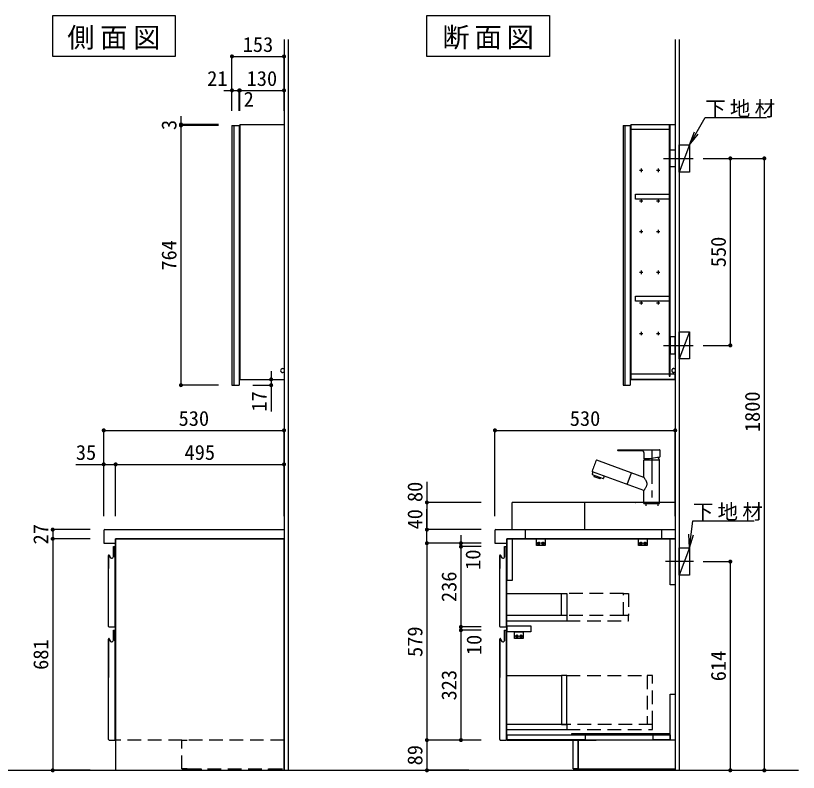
# Model space of a CAD drawing. Units: millimetres on the paper, scale 1:20. Extents: x -205 to 195, y -144 to 138.
# Drawn here: x -38.1 to 76.9, y -32.8 to 78.5 of the extents above; entities that cross this region are included whole.
import ezdxf
from ezdxf.enums import TextEntityAlignment as Align

# ---------------------------------------------------------------- set-up
doc = ezdxf.new("R2010")
doc.units = ezdxf.units.MM
doc.linetypes.add('CHAIN1', pattern=[8, 5, -1, 1, -1])
doc.linetypes.add('DASHED2', pattern=[3, 2, -1])
for name, color, linetype in [('0-1_1', 7, 'Continuous'), ('0-2_2', 4, 'Continuous'), ('0-3_3', 6, 'Continuous')]:
    doc.layers.add(name, color=color, linetype=linetype)
doc.styles.add('ＭＳ ゴシック', font='')
doc.styles.get('ＭＳ ゴシック').set_extended_font_data('MS Gothic')

msp = doc.modelspace()

# ---------------------------------------------------------------- hatches: boundary and pattern name
at = {"layer": '0-2_2'}
for points in [[(-6.05, 72.5, 1), (-6.65, 72.5, 1)], [(1.6, 72.5, 1), (1, 72.5, 1)], [(-6.05, 67.5, 1), (-6.65, 67.5, 1)], [(-5, 67.5, 1), (-5.6, 67.5, 1)], [(-5, 67.5, 1), (-5.6, 67.5, 1)], [(-4.9, 67.5, 1), (-5.5, 67.5, 1)], [(-4.9, 67.5, 1), (-5.5, 67.5, 1)], [(1.6, 67.5, 1), (1, 67.5, 1)], [(-13.55, 62.5, 1), (-14.15, 62.5, 1)], [(-13.55, 62.35, 1), (-14.15, 62.35, 1)], [(-13.55, 62.35, 1), (-14.15, 62.35, 1)], [(67.2, 57.5, 1), (66.6, 57.5, 1)], [(72.2, 57.5, 1), (71.6, 57.5, 1)], [(67.2, 30, 1), (66.6, 30, 1)], [(-13.55, 24.15, 1), (-14.15, 24.15, 1)], [(-0.296, 25, 1), (-0.896, 25, 1)], [(-0.296, 24.15, 1), (-0.896, 24.15, 1)], [(-24.9, 17.5, 1), (-25.5, 17.5, 1)], [(1.6, 17.5, 1), (1, 17.5, 1)], [(32.6, 17.5, 1), (32, 17.5, 1)], [(59.1, 17.5, 1), (58.5, 17.5, 1)], [(-24.9, 12.5, 1), (-25.5, 12.5, 1)], [(-23.15, 12.5, 1), (-23.75, 12.5, 1)], [(-23.15, 12.5, 1), (-23.75, 12.5, 1)], [(1.6, 12.5, 1), (1, 12.5, 1)], [(22.6, 6.9, 1), (22, 6.9, 1)], [(-32.4, 2.9, 1), (-33, 2.9, 1)], [(22.6, 2.9, 1), (22, 2.9, 1)], [(22.6, 2.9, 1), (22, 2.9, 1)], [(-32.4, 1.55, 1), (-33, 1.55, 1)], [(-32.4, 1.55, 1), (-33, 1.55, 1)], [(22.6, 0.9, 1), (22, 0.9, 1)], [(22.6, 0.9, 1), (22, 0.9, 1)], [(27.6, 0.9, 1), (27, 0.9, 1)], [(27.6, 0.4, 1), (27, 0.4, 1)], [(27.6, 0.4, 1), (27, 0.4, 1)], [(67.2, -1.8, 1), (66.6, -1.8, 1)], [(27.6, -11.4, 1), (27, -11.4, 1)], [(27.6, -11.4, 1), (27, -11.4, 1)], [(27.6, -11.9, 1), (27, -11.9, 1)], [(27.6, -11.9, 1), (27, -11.9, 1)], [(22.6, -28.05, 1), (22, -28.05, 1)], [(22.6, -28.05, 1), (22, -28.05, 1)], [(27.6, -28.05, 1), (27, -28.05, 1)], [(-32.4, -32.5, 1), (-33, -32.5, 1)], [(22.6, -32.5, 1), (22, -32.5, 1)], [(67.2, -32.5, 1), (66.6, -32.5, 1)], [(72.2, -32.5, 1), (71.6, -32.5, 1)]]:
    msp.add_hatch(color=132, dxfattribs=at).paths.add_polyline_path(points)

# ---------------------------------------------------------------- linework, layer by layer
at = {"layer": '0-1_1'}
for p, q in [((-6.35, 62.35), (-5.3, 62.35)), ((-5.3, 62.35), (-5.3, 24.15)), ((-5.2, 62.5), (1.3, 62.5)), ((-5.2, 62.5), (-5.2, 25)), ((1.3, 62.5), (1.3, 25.75)), ((51.15, 62.35), (52.2, 62.35)), ((52.2, 62.35), (52.2, 24.15)), ((52.3, 62.5), (52.3, 25)), ((52.3, 62.5), (58.8, 62.5)), ((58.8, 62.5), (58.8, 25.75)), ((1.1, 26.599), (1.3, 26.599)), ((1.3, 25.999), (1.1, 25.999)), ((1.3, 25.999), (1.3, 25)), ((57.9, 25.75), (52.325, 25.75)), ((52.325, 25), (52.325, 25.75)), ((58.8, 25.75), (58.05, 25.75)), ((-5.2, 25), (1.3, 25)), ((58.8, 25), (52.325, 25)), ((-25.05, 2.9), (1.3, 2.9)), ((1.3, 2.9), (1.3, 1.55)), ((32.45, 2.9), (58.8, 2.9)), ((58.8, 2.9), (58.8, 1.55)), ((1.3, 1.55), (-23.45, 1.55)), ((-23.45, 1.55), (-23.45, 0.925)), ((-23.45, 1.55), (1.3, 1.55)), ((-23.45, -28.05), (-23.45, 1.55)), ((1.3, -32.5), (1.3, 1.55)), ((58.8, 1.55), (34.05, 1.55)), ((34.05, 1.55), (34.05, 0.925)), ((34.05, -28.05), (34.05, 1.55)), ((-23.775, -1.034), (-23.77, 0.4)), ((-23.77, 0.4), (-23.573, 0.4)), ((-23.55, 0.36), (-23.573, 0.4)), ((-23.55, -1.15), (-23.55, 0.36)), ((-23.475, 0.9), (-23.45, 0.925)), ((33.725, -1.034), (33.73, 0.4)), ((33.73, 0.4), (33.927, 0.4)), ((33.95, 0.36), (33.927, 0.4)), ((33.95, -1.15), (33.95, 0.36)), ((34.025, 0.9), (34.05, 0.925)), ((-24.49, -0.8), (-24.449, -0.807)), ((-24.49, -0.8), (-24.49, -2.807)), ((-24.49, -11.325), (-24.49, -0.916)), ((-23.55, -1.022), (-23.55, -11.4)), ((33.01, -0.8), (33.051, -0.807)), ((33.01, -0.8), (33.01, -2.807)), ((33.01, -11.325), (33.01, -0.916)), ((33.95, -1.022), (33.95, -11.4)), ((33.95, -6.25), (33.95, -10.5)), ((33.95, -6.475), (42.1, -6.475)), ((42.1, -6.475), (42.85, -6.475)), ((42.1, -9.75), (42.1, -6.475)), ((33.95, -9.75), (33.95, -10.5)), ((42.85, -9.75), (33.95, -9.75)), ((42.85, -9.75), (42.1, -9.75)), ((-24.415, -11.4), (-23.55, -11.4)), ((33.085, -11.4), (33.95, -11.4)), ((33.95, -10.5), (42.85, -10.5)), ((-23.775, -13.334), (-23.77, -11.9)), ((-23.77, -11.9), (-23.573, -11.9)), ((-23.55, -11.94), (-23.573, -11.9)), ((-23.55, -13.45), (-23.55, -11.94)), ((33.725, -13.334), (33.73, -11.9)), ((33.73, -11.9), (33.927, -11.9)), ((33.95, -11.94), (33.927, -11.9)), ((33.95, -13.45), (33.95, -11.94)), ((-24.49, -13.1), (-24.449, -13.107)), ((-24.49, -13.1), (-24.49, -18.831)), ((-24.49, -27.975), (-24.49, -13.216)), ((-23.55, -13.322), (-23.55, -28.05)), ((33.01, -13.1), (33.051, -13.107)), ((33.01, -13.1), (33.01, -18.831)), ((33.01, -27.975), (33.01, -13.216)), ((33.95, -13.322), (33.95, -28.05)), ((33.95, -18.55), (42.1, -18.55)), ((42.85, -18.55), (42.1, -18.55)), ((42.1, -18.55), (42.1, -25.75)), ((33.95, -22.275), (33.95, -26.525)), ((33.95, -25.75), (33.95, -26.5)), ((42.85, -25.75), (33.95, -25.75)), ((42.85, -25.75), (42.85, -26.5)), ((33.95, -26.5), (42.85, -26.5)), ((45.575, -27.275), (45.575, -28.025)), ((55.55, -28.025), (55.55, -27.275)), ((55.55, -27.275), (58.05, -27.275)), ((58.05, -27.275), (58.05, -28.025)), ((-24.415, -28.05), (-23.55, -28.05)), ((33.085, -28.05), (33.95, -28.05)), ((34.05, -28.05), (47.175, -28.05)), ((45.575, -28.025), (34.075, -28.025)), ((43.8, -28.05), (44.55, -28.05)), ((43.8, -32.3), (43.8, -28.05)), ((44.55, -28.05), (44.55, -32.3)), ((52.9, -28.05), (44.9, -28.05)), ((58.8, -28.05), (50.008, -28.05)), ((58.05, -28.025), (55.55, -28.025)), ((58.8, -28.05), (58.8, -32.3)), ((-23.45, -32.5), (1.3, -32.5)), ((44.55, -32.3), (43.8, -32.3)), ((44.55, -32.3), (58.8, -32.3))]:
    msp.add_line(p, q, dxfattribs=at)
for points in [[(-6.35, 62.35), (-6.35, 24.15), (-5.3, 24.15)], [(51.15, 62.35), (51.15, 24.15), (52.2, 24.15)], [(52.3, 25), (58.8, 25), (58.8, 25.75)], [(57.9, 25.75), (57.9, 25.45), (58.05, 25.45), (58.05, 25.75)], [(57.9, 25.75), (57.9, 25.45), (58.05, 25.45)], [(-25.2, 2.75), (-25.2, 0.925), (-25.175, 0.9), (-23.475, 0.9)], [(32.3, 2.75), (32.3, 0.925), (32.325, 0.9), (34.025, 0.9)], [(1.3, 1.55), (-23.45, 1.55), (-23.45, -32.5)], [(34.05, 1.55), (58.8, 1.55), (58.8, -28.05), (47.175, -28.05)], [(-24.352, -0.888), (-24.348, -0.903), (-24.344, -0.919), (-24.291, -1.115)], [(33.148, -0.888), (33.152, -0.903), (33.156, -0.919), (33.209, -1.115)], [(42.85, -6.475), (42.85, -9.75), (42.85, -10.5)], [(-24.352, -13.188), (-24.348, -13.203), (-24.344, -13.219), (-24.291, -13.415)], [(33.148, -13.188), (33.152, -13.203), (33.156, -13.219), (33.209, -13.415)], [(42.1, -25.75), (42.85, -25.75), (42.85, -18.55)], [(34.075, -28.025), (34.075, -27.275), (45.575, -27.275)], [(47.328, -28.05), (44.55, -28.05), (44.55, -32.3), (44.55, -28.05)]]:
    msp.add_lwpolyline(points, dxfattribs=at)
for points in [[(57.925, 62.5), (57.925, 61.75), (52.325, 61.75), (52.325, 62.5)], [(57.925, 62.45), (57.925, 25.45), (58.05, 25.45), (58.05, 62.45)], [(58.8, 58.75), (58.8, 56.25), (58.05, 56.25), (58.05, 58.75)], [(58.8, 28.75), (58.8, 31.25), (58.05, 31.25), (58.05, 28.75)], [(34.075, 1.525), (34.825, 1.525), (34.825, -4.575), (34.075, -4.575)], [(58.8, -5.2), (58.05, -5.2), (58.05, 1.55), (58.8, 1.55)], [(37.575, -11.225), (37.575, -12.125), (34.075, -12.125), (34.075, -11.225)], [(58.05, -21.3), (58.8, -21.3), (58.8, -28.05), (58.05, -28.05)], [(58.05, -27.275), (58.05, -27.15), (43.55, -27.15), (43.55, -27.275)], [(44.475, -32.3), (44.475, -32.5), (43.875, -32.5), (43.875, -32.3)], [(46.6, -32.3), (46.6, -32.5), (46, -32.5), (46, -32.3)], [(57.1, -32.3), (57.1, -32.5), (56.5, -32.5), (56.5, -32.3)]]:
    msp.add_lwpolyline(points, close=True, dxfattribs=at)
for centre, radius, start, end in [((1.1, 26.299), 0.3, 90, 180), ((1.1, 26.299), 0.3, 180, 270), ((-25.05, 2.75), 0.15, 90, 180), ((32.45, 2.75), 0.15, 90, 180), ((-24.458, -0.917), 0.11, 14.99999, 85), ((-24.045, -1.049), 0.255, 195, 269.95995), ((-24.045, -1.034), 0.27, 269.95995, 0.01219), ((33.042, -0.917), 0.11, 14.99999, 85), ((33.455, -1.049), 0.255, 195, 269.95995), ((33.455, -1.034), 0.27, 269.95995, 0.01219), ((-24.415, -11.325), 0.075, 180, 270), ((33.085, -11.325), 0.075, 180, 270), ((-24.458, -13.217), 0.11, 14.99999, 85), ((-24.045, -13.349), 0.255, 195, 269.95995), ((-24.045, -13.334), 0.27, 269.95995, 0.01219), ((33.042, -13.217), 0.11, 14.99999, 85), ((33.455, -13.349), 0.255, 195, 269.95995), ((33.455, -13.334), 0.27, 269.95995, 0.01219), ((-24.415, -27.975), 0.075, 180, 270), ((33.085, -27.975), 0.075, 180, 270)]:
    msp.add_arc(centre, radius, start, end, dxfattribs=at)
at = {"layer": '0-2_2'}
for p, q in [((1.3, 75), (1.3, -32.5)), ((1.9, 75), (1.9, -32.5)), ((58.8, 75), (58.8, -32.5)), ((59.4, 75), (59.4, -32.5)), ((-6.35, 64.5), (-6.35, 72.5)), ((-6.35, 72.5), (1.3, 72.5)), ((1.3, 64.5), (1.3, 72.5)), ((-7.55, 67.5), (-4.1, 67.5)), ((-6.5, 67.5), (-4, 67.5)), ((-6.35, 64.5), (-6.35, 67.5)), ((-5.3, 64.5), (-5.3, 67.5)), ((-5.3, 64.5), (-5.3, 67.5)), ((-5.2, 64.5), (-5.2, 67.5)), ((-5.2, 67.5), (1.3, 67.5)), ((-5.2, 64.5), (-5.2, 67.5)), ((1.3, 64.5), (1.3, 67.5)), ((-13.85, 63.7), (-13.85, 61.15)), ((-8.35, 62.5), (-13.85, 62.5)), ((-8.35, 62.35), (-13.85, 62.35)), ((-8.35, 62.35), (-13.85, 62.35)), ((-13.85, 62.35), (-13.85, 24.15)), ((-6.1, 62.35), (-6.1, 24.15)), ((51.4, 62.35), (51.4, 24.15)), ((60.9, 59.5), (61.611, 61.399)), ((60.9, 59.5), (61.9, 61.232)), ((60.9, 59.5), (62.189, 61.065)), ((60.9, 59.5), (59.4, 55.5)), ((62.9, 57.5), (66.9, 57.5)), ((62.9, 57.5), (71.9, 57.5)), ((66.9, 57.5), (66.9, 30)), ((71.9, 57.5), (71.9, -32.5)), ((1.3, 31.612), (1.3, 31.412)), ((60.9, 32), (59.4, 28)), ((62.9, 30), (66.9, 30)), ((-0.596, 26.2), (-0.596, 20.266)), ((-3.2, 25), (-0.596, 25)), ((-8.35, 24.15), (-13.85, 24.15)), ((-3.3, 24.15), (-0.596, 24.15)), ((-25.2, 4.9), (-25.2, 17.5)), ((-25.2, 17.5), (1.3, 17.5)), ((1.3, 4.9), (1.3, 17.5)), ((32.3, 4.9), (32.3, 17.5)), ((32.3, 17.5), (58.8, 17.5)), ((58.8, 4.9), (58.8, 17.5)), ((-29.299, 12.5), (-23.45, 12.5)), ((-25.2, 4.9), (-25.2, 12.5)), ((-23.45, 4.9), (-23.45, 12.5)), ((-23.45, 12.5), (1.3, 12.5)), ((-23.45, 4.9), (-23.45, 12.5)), ((1.3, 4.9), (1.3, 12.5)), ((22.3, 9.954), (22.3, 2.9)), ((30.3, 6.9), (22.3, 6.9)), ((22.3, 0.9), (22.3, 5.931)), ((-27.2, 2.9), (-32.7, 2.9)), ((-32.7, 2.9), (-32.7, 1.55)), ((30.3, 2.9), (22.3, 2.9)), ((30.3, 2.9), (22.3, 2.9)), ((-27.2, 1.55), (-32.7, 1.55)), ((-27.2, 1.55), (-32.7, 1.55)), ((-32.7, 1.55), (-32.7, -32.5)), ((27.3, 2.1), (27.3, -0.8)), ((39.675, 1.475), (38.425, 1.475)), ((54.675, 1.475), (53.425, 1.475)), ((60.9, 0.2), (60.817, 2.226)), ((60.9, 0.2), (61.148, 2.185)), ((60.9, 0.2), (61.478, 2.143)), ((25.093, 0.9), (22.3, 0.9)), ((28.45, 0.9), (22.3, 0.9)), ((22.3, 0.9), (22.3, -28.05)), ((30.3, 0.9), (27.3, 0.9)), ((30.3, 0.4), (27.3, 0.4)), ((27.3, 0.4), (27.3, -11.4)), ((30.3, 0.4), (27.3, 0.4)), ((60.9, 0.2), (59.4, -3.8)), ((62.9, -1.8), (66.9, -1.8)), ((66.9, -1.8), (66.9, -32.5)), ((27.3, -10.2), (27.3, -13.1)), ((30.3, -11.4), (27.3, -11.4)), ((30.3, -11.4), (27.3, -11.4)), ((30.3, -11.9), (27.3, -11.9)), ((27.3, -11.9), (27.3, -28.05)), ((30.3, -11.9), (27.3, -11.9)), ((36.45, -12.2), (35.2, -12.2)), ((28.45, -28.05), (22.3, -28.05)), ((28.45, -28.05), (22.3, -28.05)), ((22.3, -28.05), (22.3, -32.5)), ((30.3, -28.05), (27.3, -28.05)), ((-199.5, -32.5), (76.9, -32.5)), ((-27.2, -32.5), (-32.7, -32.5)), ((-25.2, -32.5), (1.9, -32.5)), ((28.44, -32.5), (22.3, -32.5)), ((32.3, -32.5), (59.4, -32.5)), ((62.9, -32.5), (66.9, -32.5)), ((62.9, -32.5), (71.9, -32.5))]:
    msp.add_line(p, q, dxfattribs=at)
at = {"layer": '0-2_2', "linetype": 'CHAIN1'}
for p, q in [((57.095, 57.5), (61.436, 57.5)), ((53.55, 55.75), (54.05, 55.75)), ((53.8, 56), (53.8, 55.5)), ((56.05, 55.75), (56.55, 55.75)), ((56.3, 56), (56.3, 55.5)), ((53.55, 51.25), (54.05, 51.25)), ((53.8, 51.5), (53.8, 51)), ((56.05, 51.25), (56.55, 51.25)), ((56.3, 51.5), (56.3, 51)), ((53.55, 46.75), (54.05, 46.75)), ((53.8, 47), (53.8, 46.5)), ((56.05, 46.75), (56.55, 46.75)), ((56.3, 47), (56.3, 46.5)), ((53.55, 40.75), (54.05, 40.75)), ((53.8, 41), (53.8, 40.5)), ((56.05, 40.75), (56.55, 40.75)), ((56.3, 41), (56.3, 40.5)), ((53.55, 36.25), (54.05, 36.25)), ((53.8, 36.5), (53.8, 36)), ((56.05, 36.25), (56.55, 36.25)), ((56.3, 36.5), (56.3, 36)), ((53.55, 31.75), (54.05, 31.75)), ((53.8, 32), (53.8, 31.5)), ((56.05, 31.75), (56.55, 31.75)), ((56.3, 32), (56.3, 31.5)), ((57.095, 30), (61.436, 30)), ((38.98, 0.9), (38.52, 0.9)), ((38.75, 1.13), (38.75, 0.67)), ((39.58, 0.9), (39.12, 0.9)), ((39.35, 1.13), (39.35, 0.67)), ((53.98, 0.9), (53.52, 0.9)), ((53.75, 1.13), (53.75, 0.67)), ((54.58, 0.9), (54.12, 0.9)), ((54.35, 1.13), (54.35, 0.67)), ((61.478, -1.8), (57.359, -1.8)), ((35.525, -12.545), (35.525, -13.005)), ((36.125, -12.545), (36.125, -13.005)), ((35.755, -12.775), (35.295, -12.775)), ((36.355, -12.775), (35.895, -12.775)), ((1.3, -32.3), (1.3, -32.5)), ((44.475, -32.5), (58.8, -32.5)), ((58.8, -32.3), (58.8, -32.5))]:
    msp.add_line(p, q, dxfattribs=at)
at = {"layer": '0-2_2', "linetype": 'DASHED2'}
for p, q in [((58.6, 26.599), (58.8, 26.599)), ((58.8, 25.999), (58.6, 25.999)), ((1.3, 1.55), (1.3, -32.5)), ((51.2, -6.475), (42.85, -6.475)), ((51.2, -6.475), (51.95, -6.475)), ((51.2, -9.75), (51.2, -6.475)), ((51.95, -6.475), (51.95, -9.75)), ((51.2, -9.75), (42.85, -9.75)), ((51.95, -9.75), (51.2, -9.75)), ((33.95, -10.5), (33.95, -10.736)), ((33.95, -18.3), (33.95, -19.05)), ((42.85, -18.55), (54.7, -18.55)), ((55.45, -18.55), (54.7, -18.55)), ((54.7, -18.55), (54.7, -25.75)), ((55.45, -25.75), (55.45, -18.55)), ((33.95, -26.525), (33.95, -26.76)), ((42.85, -26.5), (55.45, -26.5)), ((1.3, -28.05), (-23.45, -28.05)), ((-13.7, -32.3), (-13.7, -28.05)), ((-13.7, -28.05), (-12.95, -28.05)), ((-8.675, -28.05), (-8.975, -28.05)), ((48.825, -28.05), (48.525, -28.05)), ((-12.95, -32.3), (-13.7, -32.3)), ((-13.625, -32.3), (-13.025, -32.3)), ((-13.625, -32.5), (-13.625, -32.3)), ((-13.025, -32.5), (-13.625, -32.5)), ((-12.95, -32.3), (1.3, -32.3)), ((-11.5, -32.3), (-10.9, -32.3)), ((-11.5, -32.5), (-11.5, -32.3)), ((-10.9, -32.5), (-11.5, -32.5)), ((-10.9, -32.3), (-10.9, -32.5)), ((-1, -32.3), (-0.4, -32.3)), ((-1, -32.5), (-1, -32.3)), ((-0.4, -32.5), (-1, -32.5)), ((-0.4, -32.3), (-0.4, -32.5))]:
    msp.add_line(p, q, dxfattribs=at)
at = {"layer": '0-2_2'}
for points in [[(-32.7, 78.5), (-14.7, 78.5), (-14.7, 72.5), (-32.7, 72.5)], [(22.3, 78.5), (40.3, 78.5), (40.3, 72.5), (22.3, 72.5)], [(60.9, 59.5), (60.9, 55.5), (59.4, 55.5), (59.4, 59.5)], [(52.95, 51.5), (52.95, 52.25), (57.9, 52.25), (57.9, 51.5)], [(52.95, 36.5), (52.95, 37.25), (57.9, 37.25), (57.9, 36.5)], [(60.9, 32), (60.9, 28), (59.4, 28), (59.4, 32)], [(38.425, 1.55), (39.675, 1.55), (39.675, 0.55), (38.425, 0.55)], [(53.425, 1.55), (54.675, 1.55), (54.675, 0.55), (53.425, 0.55)], [(60.9, 0.2), (60.9, -3.8), (59.4, -3.8), (59.4, 0.2)], [(35.2, -12.125), (36.45, -12.125), (36.45, -13.125), (35.2, -13.125)]]:
    msp.add_lwpolyline(points, close=True, dxfattribs=at)
for points in [[(60.9, 59.5), (63.213, 63.506), (72.213, 63.506)], [(60.9, 0.2), (61.4, 4.206), (70.4, 4.206)]]:
    msp.add_lwpolyline(points, dxfattribs=at)
at = {"layer": '0-2_2', "linetype": 'DASHED2'}
for points in [[(42.85, -10.5), (51.95, -10.5), (51.95, -9.75)], [(55.45, -26.5), (55.45, -25.75), (42.85, -25.75)], [(-13.025, -32.3), (-13.025, -32.5), (1.3, -32.5)]]:
    msp.add_lwpolyline(points, dxfattribs=at)
at = {"layer": '0-2_2'}
for centre, radius in [((38.75, 0.9), 0.175), ((38.75, 0.9), 0.1), ((39.35, 0.9), 0.175), ((39.35, 0.9), 0.1), ((53.75, 0.9), 0.175), ((53.75, 0.9), 0.1), ((54.35, 0.9), 0.175), ((54.35, 0.9), 0.1), ((35.525, -12.775), 0.175), ((36.125, -12.775), 0.175), ((35.525, -12.775), 0.1), ((36.125, -12.775), 0.1)]:
    msp.add_circle(centre, radius, dxfattribs=at)
at = {"layer": '0-2_2', "linetype": 'DASHED2'}
for start, end in [(90, 180), (180, 270)]:
    msp.add_arc((58.6, 26.299), 0.3, start, end, dxfattribs=at)
at = {"layer": '0-3_3'}
for p, q in [((50.35, 14.53), (50.35, 14.62)), ((50.38, 14.65), (56.495, 14.65)), ((51.476, 14.489), (50.38, 14.5)), ((54.002, 14.463), (51.476, 14.489)), ((54.2, 14.263), (54.2, 14.228)), ((54.2, 14.228), (54.2, 13.5)), ((56.525, 14.62), (56.525, 13.585)), ((49.007, 12.473), (47.277, 13.129)), ((54.2, 13.5), (54.2, 13.32)), ((54.2, 10.583), (54.2, 13.1)), ((56.5, 13.1), (54.2, 13.1)), ((54.25, 13.295), (54.225, 13.295)), ((54.225, 13.1), (54.225, 13.167)), ((54.294, 13.295), (54.228, 13.18)), ((55.025, 13.295), (54.25, 13.295)), ((56.5, 13.555), (55.025, 13.295)), ((56.472, 13.18), (56.282, 13.513)), ((56.475, 13.1), (56.475, 13.167)), ((56.5, 6.75), (56.5, 13.1)), ((54.2, 10.583), (49.007, 12.473)), ((46.696, 11.372), (46.585, 11.067)), ((46.615, 11.002), (48.203, 10.424)), ((54.2, 8.667), (46.643, 11.391)), ((46.9, 10.691), (46.951, 10.88)), ((47.342, 10.53), (46.9, 10.691)), ((47.784, 10.369), (47.342, 10.53)), ((47.784, 10.369), (47.866, 10.547)), ((48.38, 10.765), (48.267, 10.454)), ((51.738, 9.555), (52.357, 11.254)), ((52.334, 11.262), (52.334, 11.262)), ((54.2, 6.75), (54.2, 8.667)), ((34.8, 6.8), (34.8, 2.925)), ((58.7, 6.9), (34.9, 6.9)), ((35.15, 6.9), (34.95, 6.9)), ((52.95, 6.9), (53, 6.9)), ((54.2, 6.75), (56.5, 6.75)), ((54.475, 6.75), (54.475, 6.4)), ((56.225, 6.75), (56.225, 6.4)), ((34.8, 2.925), (34.825, 2.9)), ((34.825, 2.9), (58.775, 2.9)), ((36.8, 1.55), (36.8, 2.9)), ((56.85, 1.55), (56.85, 2.9))]:
    msp.add_line(p, q, dxfattribs=at)
at = {"layer": '0-3_3', "linetype": 'CHAIN1'}
for p, q in [((55.35, 14.65), (55.35, 6.75)), ((45.5, 2.9), (45.5, 6.9))]:
    msp.add_line(p, q, dxfattribs=at)
at = {"layer": '0-3_3'}
for points in [[(54.2, 10.583), (54.204, 10.576), (54.218, 10.557), (54.239, 10.525), (54.268, 10.482), (54.304, 10.428), (54.345, 10.366), (54.389, 10.296), (54.434, 10.221), (54.478, 10.143), (54.518, 10.064), (54.553, 9.986), (54.582, 9.912), (54.603, 9.842), (54.618, 9.78), (54.627, 9.726), (54.632, 9.683), (54.634, 9.651), (54.634, 9.632), (54.634, 9.625), (54.634, 9.618), (54.634, 9.599), (54.632, 9.567), (54.627, 9.524), (54.618, 9.47), (54.603, 9.408), (54.582, 9.338), (54.553, 9.264), (54.518, 9.186), (54.478, 9.107), (54.434, 9.029), (54.389, 8.954), (54.345, 8.884), (54.304, 8.822), (54.268, 8.768), (54.239, 8.725), (54.218, 8.693), (54.204, 8.674), (54.2, 8.667)], [(58.8, 6.8), (58.8, 2.925), (58.775, 2.9)]]:
    msp.add_lwpolyline(points, dxfattribs=at)
for centre, radius, start, end in [((50.38, 14.62), 0.03, 90, 180), ((50.38, 14.53), 0.03, 180, 269.18162), ((54, 14.263), 0.2, 38.33722, 89.42147), ((54, 14.263), 0.2, 0, 38.33722), ((56.495, 14.62), 0.03, 0, 90), ((85.611, -1.794), 41.212, 158.83343, 160.01741), ((47.25, 13.059), 0.075, 70, 158.85084), ((47.25, 13.059), 0.075, 68.45026, 100), ((54.225, 13.32), 0.025, 180, 270), ((54.25, 13.167), 0.025, 150.3596, 180), ((56.45, 13.167), 0.025, 0, 29.6404), ((56.495, 13.585), 0.03, 280, 360), ((85.601, -1.817), 41.21, 159.98261, 161.16659), ((46.632, 11.049), 0.05, 160, 250), ((46.668, 11.462), 0.075, 161.14921, 250), ((48.22, 10.471), 0.05, 250, 340), ((34.9, 6.8), 0.1, 90, 180), ((58.7, 6.8), 0.1, 0, 90)]:
    msp.add_arc(centre, radius, start, end, dxfattribs=at)

# ---------------------------------------------------------------- texts
at = {"layer": '0-2_2', "style": 'ＭＳ ゴシック'}
for s, p in [('153', (-4.775, 72.5)), ('21', (-9.999, 67.5)), ('130', (-4.2, 67.5)), ('2', (-4.636, 64.447)), ('530', (-14.2, 17.5)), ('530', (43.3, 17.5)), ('35', (-29.299, 12.5)), ('495', (-13.325, 12.5))]:
    msp.add_text(s, height=2.199, dxfattribs=at).set_placement(p, align=Align.BOTTOM_LEFT)
for s, p in [('3', (-13.85, 61.675)), ('764', (-13.85, 41)), ('550', (66.9, 41.5)), ('17', (-0.596, 20.266)), ('1800', (71.9, 17.245)), ('80', (22.3, 6.954)), ('40', (22.3, 2.931)), ('27', (-32.7, 0.725)), ('10', (30.826, -3.012)), ('236', (27.3, -7.75)), ('579', (22.3, -15.825)), ('681', (-32.7, -17.725)), ('10', (30.98, -15.554)), ('614', (66.9, -19.4)), ('323', (27.3, -22.225)), ('89', (22.3, -31.775))]:
    msp.add_text(s, height=2.199, rotation=90, dxfattribs=at).set_placement(p, align=Align.BOTTOM_LEFT)
at = {"layer": '0-2_2', "attachment_point": 7, "style": 'ＭＳ ゴシック'}
for s, insert, char_height in [('\\T1.21;側面図', (-30.557, 73.5), 2.933), ('\\T1.18;断面図', (24.585, 73.5), 2.933), ('\\T1.21;下地材', (63.213, 63.506), 2.199), ('\\T1.21;下地材', (61.4, 4.206), 2.199)]:
    msp.add_mtext(s, dxfattribs=dict(at, insert=insert, char_height=char_height))

doc.saveas('drawing.dxf')
